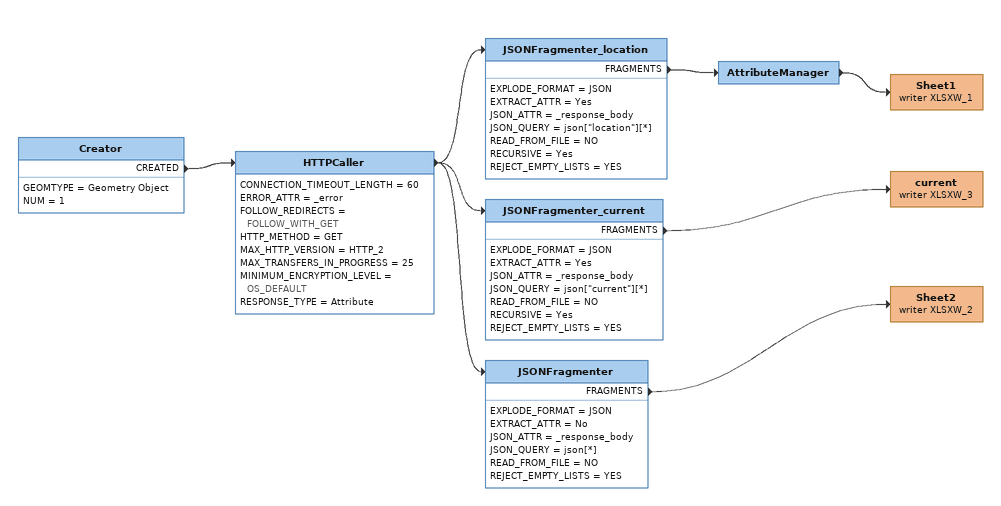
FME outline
Creator
    GEOMTYPE = Geometry Object
    NUM = 1
    CREATED -> HTTPCaller
HTTPCaller
    CONNECTION_TIMEOUT_LENGTH = 60
    ERROR_ATTR = _error
    FOLLOW_REDIRECTS = FOLLOW_WITH_GET
    HTTP_METHOD = GET
    MAX_HTTP_VERSION = HTTP_2
    MAX_TRANSFERS_IN_PROGRESS = 25
    MINIMUM_ENCRYPTION_LEVEL = OS_DEFAULT
    RESPONSE_TYPE = Attribute
    -> JSONFragmenter_location
    -> JSONFragmenter_current
    -> JSONFragmenter
JSONFragmenter_location
    EXPLODE_FORMAT = JSON
    EXTRACT_ATTR = Yes
    JSON_ATTR = _response_body
    JSON_QUERY = json["location"][*]
    READ_FROM_FILE = NO
    RECURSIVE = Yes
    REJECT_EMPTY_LISTS = YES
    FRAGMENTS -> AttributeManager
AttributeManager
    -> Sheet1 (writer XLSXW_1)
Sheet1 (writer XLSXW_1)
JSONFragmenter_current
    EXPLODE_FORMAT = JSON
    EXTRACT_ATTR = Yes
    JSON_ATTR = _response_body
    JSON_QUERY = json["current"][*]
    READ_FROM_FILE = NO
    RECURSIVE = Yes
    REJECT_EMPTY_LISTS = YES
    FRAGMENTS -> current (writer XLSXW_3)
current (writer XLSXW_3)
JSONFragmenter
    EXPLODE_FORMAT = JSON
    EXTRACT_ATTR = No
    JSON_ATTR = _response_body
    JSON_QUERY = json[*]
    READ_FROM_FILE = NO
    REJECT_EMPTY_LISTS = YES
    FRAGMENTS -> Sheet2 (writer XLSXW_2)
Sheet2 (writer XLSXW_2)
